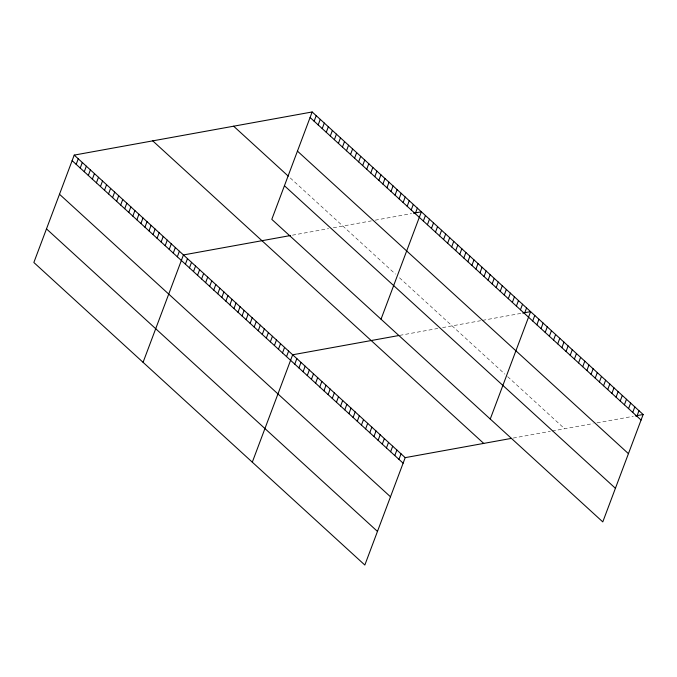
<?xml version="1.0" encoding="UTF-8"?>
<svg xmlns="http://www.w3.org/2000/svg" width="677" height="677" viewBox="0 0 677 677"><rect width="100%" height="100%" fill="white"/><g stroke="black" fill="none" stroke-linecap="round" stroke-linejoin="round"><path stroke-width="0.51" stroke-dasharray="3.38 2.54" d="M292.422 235.181L328.59 228.631M333.346 227.768L371.334 220.88M375.253 220.169L411.574 213.585M399.743 335.369L437.816 328.463M442.572 327.6L480.56 320.72M482.523 320.356L520.799 313.417M513.234 438.061L550.35 431.325M552.254 430.987L593.094 423.582M597.021 422.871L633.333 416.287M290.272 177.966L395.453 274.109M399.498 277.807L504.89 374.136M507.665 376.674L564.626 428.736"/><path stroke-width="1.02" d="M312.165 111.967L271.799 219.356L602.784 521.899L643.15 414.502L312.165 111.967L74.216 155.101L33.85 262.498L364.835 565.033L405.201 457.644L511.33 438.4M76.179 164.342L78.261 158.799M80.224 168.04L82.306 162.497M84.27 171.738L86.351 166.195M88.315 175.436L90.396 169.893M92.36 179.134L94.441 173.591M96.405 182.832L98.487 177.289M100.45 186.522L102.532 180.987M104.495 190.22L106.577 184.686M108.54 193.918L110.622 188.384M112.585 197.616L114.667 192.082M116.63 201.314L118.712 195.78M120.675 205.013L122.757 199.478M124.72 208.711L126.811 203.176M128.774 212.409L130.856 206.874M132.819 216.107L134.901 210.572M136.864 219.805L138.946 214.27M140.909 223.503L142.991 217.96M144.954 227.201L147.036 221.658M148.999 230.899L151.081 225.356M153.044 234.597L155.126 229.054M157.089 238.296L159.171 232.753M161.134 241.994L163.216 236.451M165.18 245.692L167.261 240.149M169.225 249.39L171.306 243.847M173.27 253.088L175.351 247.545M177.315 256.786L179.397 251.243M143.075 362.33L183.442 254.941L290.518 235.528M185.405 264.174L187.487 258.639M189.45 267.872L191.532 262.337M193.495 271.57L195.577 266.036M197.54 275.268L199.622 269.734M201.585 278.966L203.667 273.432M205.63 282.664L207.712 277.13M209.675 286.363L211.757 280.828M213.72 290.061L215.802 284.526M217.766 293.759L219.847 288.224M221.811 297.457L223.892 291.914M225.856 301.155L227.937 295.612M229.901 304.853L231.983 299.31M233.954 308.551L236.036 303.008M237.999 312.249L240.081 306.706M314.128 121.2L316.21 115.665M242.044 315.947L244.126 310.404M318.173 124.898L320.255 119.364M246.089 319.646L248.171 314.103M322.218 128.596L324.3 123.062M250.135 323.344L252.216 317.801M326.263 132.294L328.345 126.76M254.18 327.042L256.261 321.499M330.308 135.992L332.39 130.458M258.225 330.74L260.307 325.197M334.353 139.69L336.435 134.156M262.27 334.43L264.352 328.895M338.398 143.389L340.48 137.846M266.315 338.128L268.397 332.593M342.444 147.087L344.525 141.544M270.36 341.826L272.442 336.291M346.489 150.785L348.57 145.242M274.405 345.524L276.487 339.989M350.534 154.483L352.615 148.94M278.45 349.222L280.532 343.688M354.579 158.181L356.661 152.638M282.495 352.92L284.577 347.386M358.624 161.879L360.706 156.336M286.54 356.618L288.622 351.084M362.669 165.577L364.751 160.034M252.301 462.171L292.667 354.782L398.795 335.538M366.714 169.275L368.796 163.732M294.757 364.124L296.839 358.59M370.759 172.974L372.841 167.431M298.921 367.933L301.003 362.398M374.804 176.672L376.886 171.129M303.093 371.749L305.175 366.206M378.849 180.361L380.931 174.827M307.256 375.557L309.338 370.014M382.894 184.059L384.976 178.525M311.428 379.365L313.51 373.831M386.948 187.757L389.03 182.223M315.592 383.174L317.674 377.639M390.993 191.456L393.075 185.921M319.764 386.982L321.846 381.447M395.038 195.154L397.12 189.619M323.928 390.798L326.009 385.255M399.083 198.852L401.165 193.317M328.1 394.606L330.181 389.063M403.128 202.55L405.21 197.015M332.263 398.414L334.345 392.88M407.173 206.248L409.255 200.714M336.435 402.223L338.517 396.688M411.218 209.946L413.3 204.412M340.599 406.031L342.68 400.496M415.263 213.644L417.345 208.11M344.771 409.847L346.852 404.304M381.024 319.197L421.39 211.799L413.537 213.23M348.934 413.655L351.016 408.113M423.353 221.04L425.435 215.498M353.106 417.464L355.188 411.921M427.399 224.739L429.48 219.196M357.27 421.272L359.352 415.737M431.444 228.437L433.525 222.894M361.442 425.08L363.524 419.545M435.489 232.135L437.57 226.592M365.605 428.896L367.687 423.353M439.534 235.833L441.616 230.29M369.777 432.705L371.859 427.162M443.579 239.531L445.661 233.988M373.949 436.513L376.031 430.97M447.624 243.229L449.706 237.686M378.113 440.321L380.195 434.786M451.669 246.927L453.751 241.384M382.285 444.129L384.367 438.594M455.714 250.625L457.796 245.082M386.449 447.937L388.53 442.403M459.759 254.315L461.841 248.781M390.621 451.754L392.702 446.211M463.804 258.013L465.886 252.479M394.784 455.562L396.866 450.019M467.849 261.711L469.931 256.177M398.956 459.37L401.038 453.835M471.894 265.409L473.976 259.875M475.939 269.107L478.021 263.573M479.985 272.806L482.066 267.271M484.03 276.504L486.111 270.969M488.075 280.202L490.156 274.667M492.12 283.9L494.21 278.365M496.173 287.598L498.255 282.064M500.218 291.296L502.3 285.753M504.263 294.994L506.345 289.451M508.309 298.692L510.39 293.149M512.354 302.391L514.435 296.848M516.399 306.089L518.48 300.546M520.444 309.787L522.526 304.244M524.489 313.485L526.571 307.942M490.25 419.038L530.616 311.64L522.762 313.062M532.697 320.991L534.779 315.448M536.869 324.799L538.951 319.265M541.033 328.607L543.115 323.073M545.205 332.415L547.287 326.881M549.369 336.232L551.45 330.689M553.541 340.04L555.622 334.497M557.713 343.848L559.794 338.305M561.876 347.656L563.958 342.122M566.048 351.465L568.13 345.93M570.212 355.281L572.293 349.738M574.384 359.089L576.466 353.546M578.547 362.897L580.629 357.354M582.719 366.706L584.801 361.171M586.883 370.514L588.965 364.979M591.055 374.322L593.137 368.787M595.218 378.138L597.3 372.595M599.39 381.946L601.472 376.404M603.554 385.755L605.636 380.22M607.726 389.563L609.808 384.028M611.89 393.371L613.971 387.836M616.062 397.187L618.143 391.644M620.225 400.996L622.307 395.453M624.397 404.804L626.479 399.269M628.561 408.612L630.642 403.077M632.733 412.42L634.814 406.885M636.896 416.237L638.978 410.694M635.297 415.923L643.15 414.502M310.083 117.502L641.068 420.045M297.448 151.115L628.434 453.658M233.641 126.201L288.25 176.122M284.433 185.743L615.418 488.286M152.74 140.867L483.725 443.41M74.216 155.101L405.201 457.644M72.134 160.644L403.12 463.178M59.5 194.257L390.485 496.791M46.485 228.885L377.47 531.42"/></g></svg>
